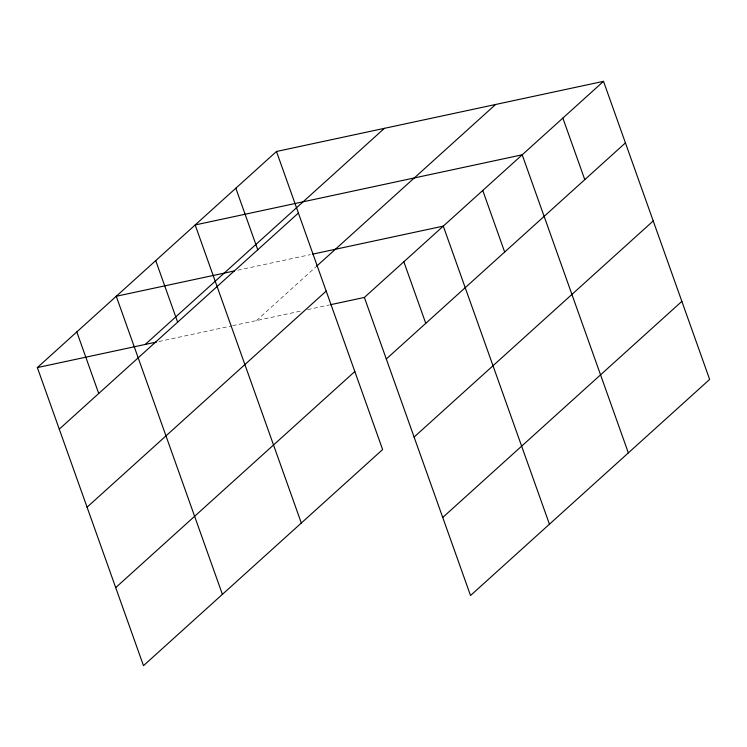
<?xml version="1.0" encoding="UTF-8"?>
<svg xmlns="http://www.w3.org/2000/svg" width="747" height="747" viewBox="0 0 747 747"><rect width="100%" height="100%" fill="white"/><g stroke="black" fill="none" stroke-linecap="round" stroke-linejoin="round"><path stroke-width="0.56" stroke-dasharray="3.73 2.8" d="M256.464 320.584L315.645 267.099M237.798 270.199L310.407 254.624M158.887 341.51L231.495 325.935M232.634 325.692L300.761 311.079M307.577 309.622L329.166 304.991"/><path stroke-width="1.12" d="M276.474 151.482L382.623 449.563L143.489 665.661L37.35 367.58L276.474 151.482L603.511 81.339L709.65 379.42L470.526 595.518L364.377 297.437L603.511 81.339M145.273 344.432L384.397 128.335M59.274 429.151L298.398 213.044M316.504 266.324L495.588 104.487M87.063 507.204L326.196 291.097M115.701 587.618L354.825 371.511M386.302 358.999L625.435 142.901M414.099 437.051L653.223 220.953M442.728 517.466L681.862 301.368M234.39 270.928L116.261 296.27L222.401 594.351M312.685 254.139L443.288 226.126L549.437 524.207M37.35 367.58L156.618 342.005M330.295 304.748L364.377 297.437M562.855 118.073L584.78 179.635M628.348 452.887L522.2 154.806L195.172 224.959L301.321 523.04M482.749 190.466L504.673 252.028M403.838 261.777L425.762 323.348M235.828 188.216L257.752 249.787M155.721 260.61L177.646 322.181M76.81 331.929L98.725 393.492"/></g></svg>
